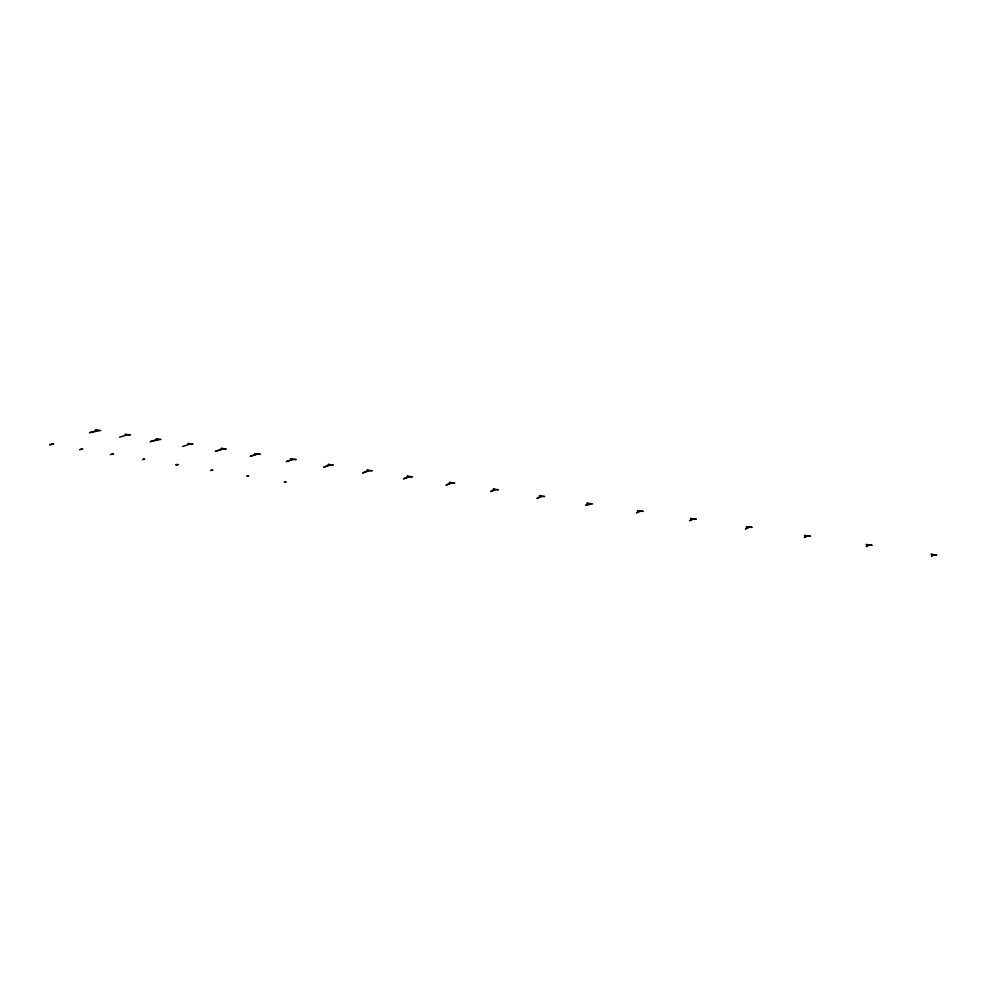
<?xml version="1.0" encoding="UTF-8"?>
<svg xmlns="http://www.w3.org/2000/svg" width="986" height="986" viewBox="0 0 986 986"><rect width="100%" height="100%" fill="white"/><g stroke="black" fill="none" stroke-linecap="round" stroke-linejoin="round"><path stroke-width="1.48" d="M222.7 448.852L215.318 451.415L223.021 448.963L226.25 448.926L221.098 448.371L222.676 448.778M368.517 470.692L362.675 472.984L369.01 470.741L372.227 470.692L366.878 470.112L368.591 470.556M329.657 464.924L323.716 467.191L330.162 465.022L333.305 464.973L328.055 464.406L329.669 464.825M256.348 454.201L250.345 456.308L257.001 454.275L260.279 454.226L254.758 453.646L256.409 454.065M96.887 430.426L89.455 432.718L100.671 430.463L95.42 429.945L96.887 430.327M211.398 470.125L212.865 470.125L210.523 470.507M51.568 444.329C44.543 445.647 58.556 443.293 51.666 444.205M143.636 459.242C146.285 459.353 142.785 458.724 143.722 459.143M143.673 459.229L142.477 459.698M126.541 434.851L125.099 434.296L130.411 434.826L126.997 434.9L119.589 437.205M80.938 449.135L82.713 449.16L79.558 449.702M284.781 481.969L286.199 481.944L284.264 482.228M247.178 475.955L248.694 475.955L246.796 476.226M111.763 454.09L113.489 454.065L110.296 454.632M182.484 446.522L189.793 444.107L193.022 444.057L187.956 443.503L189.46 443.897M692.653 518.981L690.57 518.426L696.301 519.129L693.306 519.08L689.596 520.731L692.616 519.067M639.433 511.216L636.426 512.843L640.037 511.327L643.192 511.303L637.461 510.662L639.433 511.216M868.432 545.11L866.201 546.7L868.949 545.184L872.154 545.233L866.078 544.494L868.432 545.11M541.067 496.389L536.902 498.386L541.499 496.513L544.629 496.5L539.169 495.859L541.067 496.365M588.716 503.735L586.855 503.205L592.574 503.858L585.635 505.313L588.63 503.846M806.597 536.002L804.268 537.518L807.509 536.101L810.517 536.162L804.391 535.398L806.597 536.002M494.836 489.586L490.621 491.521L495.379 489.709L498.411 489.709L493.049 489.081L494.824 489.537M748.423 527.227L745.453 529.026L748.929 527.3L752.121 527.337L746.192 526.623L748.423 527.227M451.157 482.906L445.943 485.174L451.588 483.017L454.805 483.004L449.308 482.376L451.157 482.881M933.138 554.859L931.474 556.129L933.865 554.933L936.7 554.982L930.994 554.268L933.113 554.896M408.771 476.669L403.496 478.863L409.4 476.805L412.518 476.793L407.033 476.164L408.759 476.595M176.802 464.542L175.742 464.936L178.281 464.603L176.79 464.505M292.324 459.414L286.285 461.658L292.83 459.538L296.194 459.501L290.574 458.897L292.312 459.34M157.489 439.275L150.082 441.691L161.001 439.362L156.034 438.832L157.477 439.201"/></g></svg>
